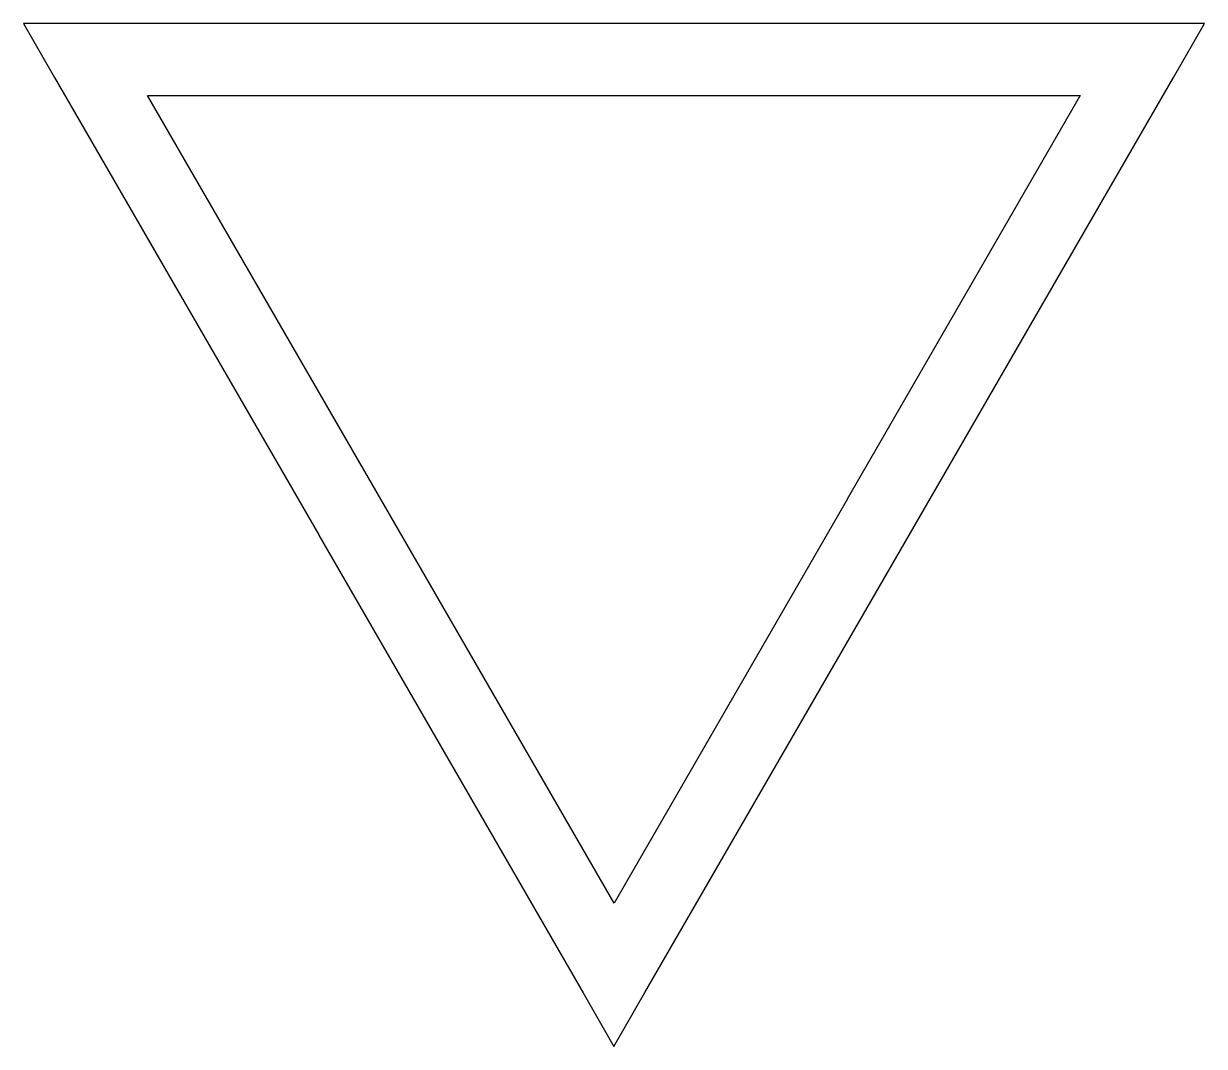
# Model space of a CAD drawing. Extents: x 11992 to 29481, y -6727 to 6811.
# Drawn here: x 28344.05 to 28361.02, y 376.08 to 390.77 of the extents above; entities that cross this region are included whole.
import ezdxf

# ---------------------------------------------------------------- set-up
doc = ezdxf.new("R2010")
doc.units = 0
doc.header["$MEASUREMENT"] = 0
doc.layers.add('layer 1', color=8, linetype='CONTINUOUS')
doc.layers.add('zoylight 6节点', color=8, linetype='CONTINUOUS')

# ---------------------------------------------------------------- blocks, each defined once
blk = doc.blocks.new('ddddd')
at = {"layer": 'layer 1'}
for points, knots in [([(4.383, 7.097), (4.383, 7.097), (0.588, 0.525), (0.588, 0.525), (0.588, 0.525), (0.588, 0.525), (0.143, -0.247), (0.143, -0.247), (0.143, -0.247), (0.143, -0.247), (-0.302, 0.523), (-0.302, 0.523), (-0.302, 0.523), (-0.302, 0.523), (-4.097, 7.097), (-4.097, 7.097), (-4.097, 7.097), (-4.097, 7.097), (-4.097, 7.099), (-4.097, 7.099), (-4.097, 7.099), (-4.097, 7.099), (-7.893, 13.672), (-7.893, 13.672), (-7.893, 13.672), (-7.893, 13.672), (-8.338, 14.444), (-8.338, 14.444), (-8.338, 14.444), (-8.338, 14.444), (-7.447, 14.444), (-7.447, 14.444), (-7.447, 14.444), (-7.447, 14.444), (0.143, 14.444), (0.143, 14.444), (0.143, 14.444), (0.143, 14.444), (7.734, 14.444), (7.734, 14.444), (7.734, 14.444), (7.734, 14.444), (8.625, 14.444), (8.625, 14.444), (8.625, 14.444), (8.625, 14.444), (8.179, 13.67), (8.179, 13.67), (8.179, 13.67), (8.179, 13.67), (4.384, 7.097), (4.384, 7.097), (4.384, 7.097), (4.384, 7.097), (4.383, 7.097), (4.383, 7.097)], [0, 0, 0, 0, 0.071429, 0.071429, 0.071429, 0.071429, 0.142857, 0.142857, 0.142857, 0.142857, 0.214286, 0.214286, 0.214286, 0.214286, 0.285714, 0.285714, 0.285714, 0.285714, 0.357143, 0.357143, 0.357143, 0.357143, 0.428571, 0.428571, 0.428571, 0.428571, 0.5, 0.5, 0.5, 0.5, 0.571429, 0.571429, 0.571429, 0.571429, 0.642857, 0.642857, 0.642857, 0.642857, 0.714286, 0.714286, 0.714286, 0.714286, 0.785714, 0.785714, 0.785714, 0.785714, 0.857143, 0.857143, 0.857143, 0.857143, 0.928571, 0.928571, 0.928571, 0.928571, 1, 1, 1, 1]), ([(0.144, 1.809), (0.144, 1.809), (3.493, 7.61), (3.493, 7.61), (3.493, 7.61), (3.493, 7.61), (3.493, 7.612), (3.493, 7.612), (3.493, 7.612), (3.493, 7.612), (6.842, 13.413), (6.842, 13.413), (6.842, 13.413), (6.842, 13.413), (0.143, 13.413), (0.143, 13.413), (0.143, 13.413), (0.143, 13.413), (-6.557, 13.413), (-6.557, 13.413), (-6.557, 13.413), (-6.557, 13.413), (-3.208, 7.612), (-3.208, 7.612), (-3.208, 7.612), (-3.208, 7.612), (-3.207, 7.612), (-3.207, 7.612), (-3.207, 7.612), (-3.207, 7.612), (0.144, 1.809), (0.144, 1.809)], [0, 0, 0, 0, 0.125, 0.125, 0.125, 0.125, 0.25, 0.25, 0.25, 0.25, 0.375, 0.375, 0.375, 0.375, 0.5, 0.5, 0.5, 0.5, 0.625, 0.625, 0.625, 0.625, 0.75, 0.75, 0.75, 0.75, 0.875, 0.875, 0.875, 0.875, 1, 1, 1, 1])]:
    blk.add_open_spline(points, degree=3, knots=knots, dxfattribs=at)
blk = doc.blocks.new('fdgfswewwewe')
at = {"layer": 'zoylight 6节点'}
blk.add_blockref('ddddd', (-73.45, 89.011), dxfattribs=at)

msp = doc.modelspace()

# ---------------------------------------------------------------- block references
at = {"layer": 'zoylight 6节点'}
msp.add_blockref('fdgfswewwewe', (28425.842, 287.314), dxfattribs=at)

doc.saveas('drawing.dxf')
